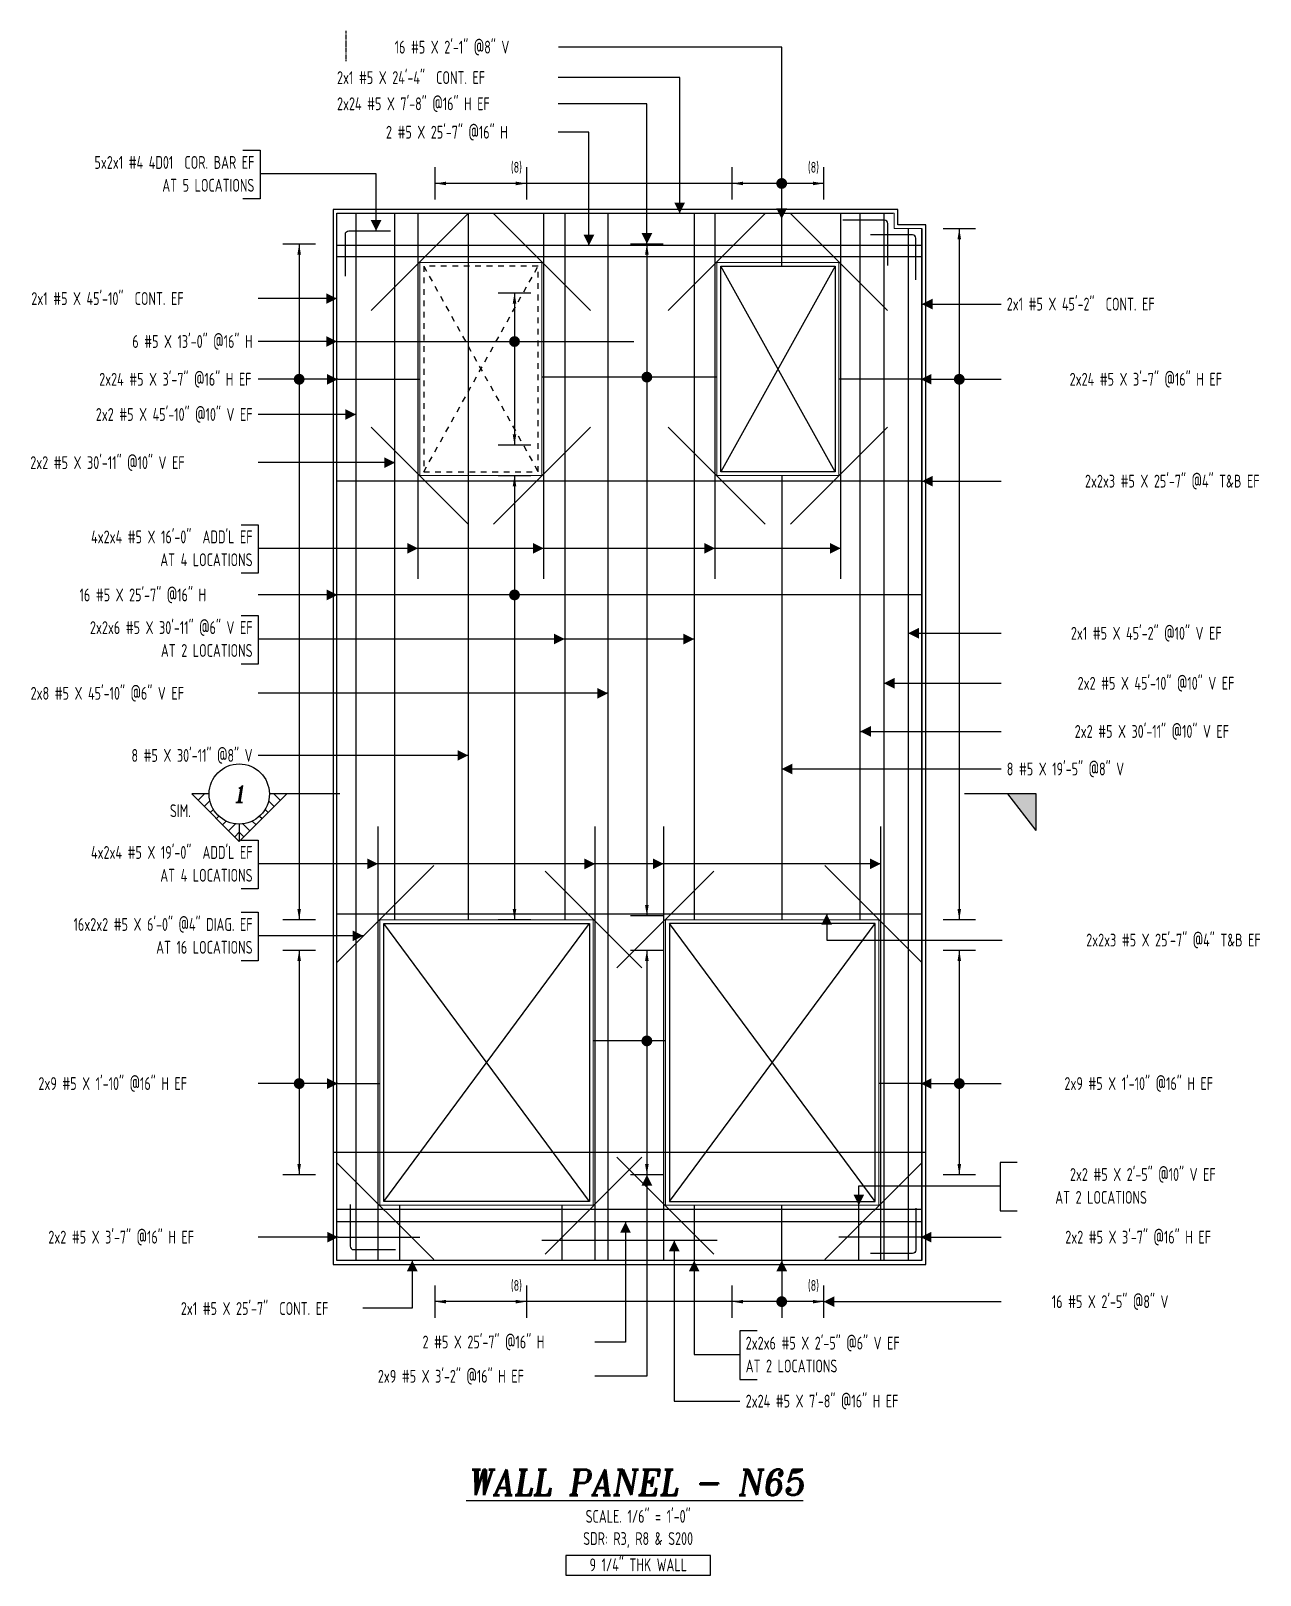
# Model space of a CAD drawing. Header units: inches. Extents: x -3675 to 33171, y -2273 to 1837.
# Drawn here: x 29388 to 30034, y -645 to 166 of the extents above; entities that cross this region are included whole.
import ezdxf
from ezdxf.enums import TextEntityAlignment as Align

# ---------------------------------------------------------------- set-up
doc = ezdxf.new("R2010")
doc.units = ezdxf.units.IN
doc.header["$MEASUREMENT"] = 0
doc.linetypes.add('HIDDEN', pattern=[6, 3, -3])
doc.linetypes.add('PHANTOM', pattern=[2.5, 1.25, -0.25, 0.25, -0.25, 0.25, -0.25])
doc.layers.get('0').update_dxf_attribs({"linetype": 'CONTINUOUS'})
for name, color, linetype in [('0-25', 7, 'CONTINUOUS'), ('0-25TEXT', 7, 'CONTINUOUS'), ('0-35', 3, 'CONTINUOUS'), ('0-35TEXT', 3, 'CONTINUOUS'), ('0-50', 10, 'CONTINUOUS'), ('3', 3, 'CONTINUOUS'), ('BAR-LBL', 2, 'CONTINUOUS'), ('GRID', 8, 'PHANTOM'), ('Hatch', 253, 'CONTINUOUS'), ('hidden', 7, 'HIDDEN'), ('INTERMEDIATERANGELAY', 7, 'CONTINUOUS'), ('RANGELAY', 7, 'CONTINUOUS'), ('REBARS', 4, 'CONTINUOUS')]:
    doc.layers.add(name, color=color, linetype=linetype)
doc.layers.add('COVER', color=6, linetype='CONTINUOUS', lineweight=0, plot=False)
doc.styles.add('AR', font='ARCHQUIK.shx', dxfattribs={"width": 0.8})
doc.styles.add('ROMANT', font='romant')

# ---------------------------------------------------------------- blocks, each defined once
blk = doc.blocks.new('leadrblk')
blk.add_lwpolyline([(0, 0, 0, 1, 0), (1, 0, 1, 1, 0)], format="xyseb")
blk = doc.blocks.new('SECTARO')
at = {"linetype": 'Continuous'}
blk.add_line((33.32, 16.99), (20.13, 0), dxfattribs=at)
for p, q in [((33.32, 16.99), (33.32, 0)), ((33.32, 0), (0, 0))]:
    blk.add_line(p, q)
for points in [[(33.32, 0), (33.32, 16.99), (33.32, 0), (20.13, 0)], [(33.32, 16.99), (20.13, 0), (33.32, 0), (33.32, 16.99)]]:
    blk.add_solid(points, dxfattribs=at)
blk = doc.blocks.new('*X3')
at = {"color": 0, "linetype": 'Continuous'}
for p, q in [((-1.108, 0.278), (-1.075, 0.312)), ((-1.081, 0.217), (-1.031, 0.267)), ((-1.013, 0.197), (-0.986, 0.223)), ((-0.96, 0.161), (-0.942, 0.179)), ((-0.92, 0.112), (-0.898, 0.135)), ((-0.895, 0.05), (-0.854, 0.091)), ((-0.856, 0), (-0.81, 0.046)), ((-0.768, 0), (-0.765, 0.002))]:
    blk.add_line(p, q, dxfattribs=at)
blk = doc.blocks.new('*X2')
at = {"color": 0, "linetype": 'Continuous'}
for p, q in [((-1.108, 0.278), (-1.075, 0.312)), ((-0.96, 0.161), (-0.942, 0.179)), ((-0.856, 0), (-0.81, 0.046))]:
    blk.add_line(p, q, dxfattribs=at)
blk = doc.blocks.new('SECTNU')
at = {"linetype": 'Continuous'}
blk.add_line((-24.74, 0), (-32.81, 0), dxfattribs=at)
blk.add_line((0, 0), (-24.74, 0))
at = {"layer": '3'}
for p, q in [((-68.89, 0), (-46.81, 22.07)), ((-60.81, 0), (-68.89, 0))]:
    blk.add_line(p, q, dxfattribs=at)
at = {"layer": '3', "linetype": 'Continuous'}
blk.add_line((-46.81, 14), (-46.81, 22.07), dxfattribs=at)
at = {"layer": '3'}
for points in [[(-46.81, 22.07), (-24.74, 0), (-32.81, 0, 1)], [(-32.81, 0, 0.414214), (-46.81, 14)]]:
    blk.add_lwpolyline(points, format="xyb", dxfattribs=at)
for start, end in [(90, 180), (180, 0)]:
    blk.add_arc((-46.81, 0), 14, start, end, dxfattribs=at)
at = {"linetype": 'Continuous', "xscale": -64, "yscale": 64, "zscale": 64, "rotation": 359.9999999999999}
blk.add_blockref('*X3', (-117.73, 0), dxfattribs=at)
at = {"linetype": 'Continuous', "xscale": 64, "yscale": 64, "zscale": 64}
for name in ['*X3', '*X2']:
    blk.add_blockref(name, (24.1, 0), dxfattribs=at)
at = {"linetype": 'Continuous', "style": 'ROMANT', "oblique": 9, "width": 0.9}
blk.add_attdef('NO', text='', height=8, dxfattribs=at).set_placement((-46.81, 0), align=Align.MIDDLE)
blk = doc.blocks.new('*U2087', base_point=(29548.96, 2.52))
at = {"layer": 'REBARS', "color": 0}
blk.add_lwpolyline([(29548.96, 2.83), (29704.96, 2.83)], dxfattribs=at)
blk = doc.blocks.new('rendmark')
at = {"color": 4}
blk.add_line((0, -3), (0, 3), dxfattribs=at)
blk = doc.blocks.new('rarrow')
at = {"color": 7}
blk.add_solid([(2, -0.33), (2, 0.33), (0, 0)], dxfattribs=at)
blk = doc.blocks.new('*U3242', base_point=(29642.24, 28.41))
at = {"layer": 'RANGELAY'}
blk.add_line((29642.24, 28.41), (29642.24, -51.55), dxfattribs=at)
at = {"layer": 'RANGELAY', "xscale": 2.834645669291339, "yscale": 2.834645669291339}
for name, p, rotation in [('rendmark', (29642.24, 28.41), 269.9999999999999), ('rarrow', (29642.24, 28.41), 269.9999999999999), ('rarrow', (29642.24, -51.55), 89.999996929531), ('rendmark', (29642.24, -51.55), 89.999996929531)]:
    blk.add_blockref(name, p, dxfattribs=dict(at, rotation=rotation))
blk = doc.blocks.new('VPM7D7120')
at = {"const_width": 1}
blk.add_lwpolyline([(-0.5, 0, 1), (0.5, 0, 1)], format="xyb", close=True, dxfattribs=at)
blk = doc.blocks.new('*U2108', base_point=(29618.25, 69.87))
at = {"layer": 'REBARS', "color": 0}
blk.add_lwpolyline([(29617.93, 69.87), (29617.93, -301.13)], dxfattribs=at)
blk = doc.blocks.new('*U2081', base_point=(29782.86, -67.84))
at = {"layer": 'REBARS', "color": 0}
blk.add_lwpolyline([(29782.55, -67.84), (29782.55, -300.84)], dxfattribs=at)
blk = doc.blocks.new('*U2143', base_point=(29591.89, -121.84))
at = {"layer": 'REBARS', "color": 0}
blk.add_lwpolyline([(29591.58, -121.84), (29591.58, 70.16)], dxfattribs=at)
blk = doc.blocks.new('*U2144', base_point=(29657.28, -121.84))
at = {"layer": 'REBARS', "color": 0}
blk.add_lwpolyline([(29657.59, -121.84), (29657.59, 70.16)], dxfattribs=at)
blk = doc.blocks.new('*U2145', base_point=(29747.89, -121.84))
at = {"layer": 'REBARS', "color": 0}
blk.add_lwpolyline([(29747.57, -121.84), (29747.57, 70.16)], dxfattribs=at)
blk = doc.blocks.new('*U2146', base_point=(29813.27, -121.84))
at = {"layer": 'REBARS', "color": 0}
blk.add_lwpolyline([(29813.58, -121.84), (29813.58, 70.16)], dxfattribs=at)
blk = doc.blocks.new('*U2225', base_point=(29709.38, -425.73))
at = {"layer": 'REBARS', "color": 0}
blk.add_lwpolyline([(29709.16, -425.51), (29658.25, -476.42)], dxfattribs=at)
blk = doc.blocks.new('*U2226', base_point=(29709.38, -325.95))
at = {"layer": 'REBARS', "color": 0}
blk.add_lwpolyline([(29709.16, -326.17), (29658.25, -275.26)], dxfattribs=at)
blk = doc.blocks.new('*U2227', base_point=(29856.43, -428.68))
at = {"layer": 'REBARS', "color": 0}
blk.add_lwpolyline([(29856.21, -428.46), (29805.29, -479.37)], dxfattribs=at)
blk = doc.blocks.new('*U2228', base_point=(29695.78, -425.73))
at = {"layer": 'REBARS', "color": 0}
blk.add_lwpolyline([(29696, -425.51), (29746.92, -476.42)], dxfattribs=at)
blk = doc.blocks.new('*U2229', base_point=(29856.43, -323))
at = {"layer": 'REBARS', "color": 0}
blk.add_lwpolyline([(29856.21, -323.22), (29805.29, -272.31)], dxfattribs=at)
blk = doc.blocks.new('*U2230', base_point=(29695.78, -325.95))
at = {"layer": 'REBARS', "color": 0}
blk.add_lwpolyline([(29696, -326.17), (29746.92, -275.26)], dxfattribs=at)
blk = doc.blocks.new('*U2231', base_point=(29682.39, -42.44))
at = {"layer": 'REBARS', "color": 0}
blk.add_lwpolyline([(29682.17, -42.22), (29631.25, -93.13)], dxfattribs=at)
blk = doc.blocks.new('*U2232', base_point=(29566.78, -42.44))
at = {"layer": 'REBARS', "color": 0}
blk.add_lwpolyline([(29567, -42.22), (29617.92, -93.13)], dxfattribs=at)
blk = doc.blocks.new('*U2233', base_point=(29682.39, 19.3))
at = {"layer": 'REBARS', "color": 0}
blk.add_lwpolyline([(29682.17, 19.08), (29631.25, 69.99)], dxfattribs=at)
blk = doc.blocks.new('*U2234', base_point=(29566.78, 19.3))
at = {"layer": 'REBARS', "color": 0}
blk.add_lwpolyline([(29567, 19.08), (29617.92, 69.99)], dxfattribs=at)
blk = doc.blocks.new('*U2235', base_point=(29838.38, -42.44))
at = {"layer": 'REBARS', "color": 0}
blk.add_lwpolyline([(29838.16, -42.22), (29787.25, -93.13)], dxfattribs=at)
blk = doc.blocks.new('*U2236', base_point=(29722.78, -42.44))
at = {"layer": 'REBARS', "color": 0}
blk.add_lwpolyline([(29723, -42.22), (29773.91, -93.13)], dxfattribs=at)
blk = doc.blocks.new('*U2237', base_point=(29838.38, 19.3))
at = {"layer": 'REBARS', "color": 0}
blk.add_lwpolyline([(29838.16, 19.08), (29787.25, 69.99)], dxfattribs=at)
blk = doc.blocks.new('*U2238', base_point=(29722.78, 19.3))
at = {"layer": 'REBARS', "color": 0}
blk.add_lwpolyline([(29723, 19.08), (29773.91, 69.99)], dxfattribs=at)
blk = doc.blocks.new('*U2403', base_point=(29853.21, -476.34))
at = {"layer": 'REBARS', "color": 0}
blk.add_lwpolyline([(29852.96, -452.34), (29852.96, -474.34, -0.414214), (29851.21, -476.09), (29829.21, -476.09)], format="xyb", dxfattribs=at)
blk = doc.blocks.new('*U2404', base_point=(29555.68, -474.34))
at = {"layer": 'REBARS', "color": 0}
blk.add_lwpolyline([(29555.93, -450.34), (29555.93, -472.34, 0.414214), (29557.68, -474.09), (29579.68, -474.09)], format="xyb", dxfattribs=at)
blk = doc.blocks.new('*U2471', base_point=(29548.64, -479.84))
at = {"layer": 'REBARS', "color": 0}
blk.add_lwpolyline([(29548.96, -479.84), (29548.96, 70.16)], dxfattribs=at)
blk = doc.blocks.new('*U2514', base_point=(29855.89, -479.84))
at = {"layer": 'REBARS', "color": 0}
blk.add_lwpolyline([(29856.21, -479.84), (29856.21, 62.16)], dxfattribs=at)
blk = doc.blocks.new('*U2073', base_point=(29782.24, 42.21))
at = {"layer": 'REBARS', "color": 0}
blk.add_lwpolyline([(29782.55, 42.21), (29782.55, 67.21)], dxfattribs=at)
blk = doc.blocks.new('*U2405', base_point=(29853.21, 59.16))
at = {"layer": 'REBARS', "color": 0}
blk.add_lwpolyline([(29852.96, 35.16), (29852.96, 57.16, 0.414214), (29851.21, 58.91), (29829.21, 58.91)], format="xyb", dxfattribs=at)
blk = doc.blocks.new('*U2578', base_point=(29856.21, -130.57))
at = {"layer": 'REBARS', "color": 0}
blk.add_lwpolyline([(29856.21, -130.26), (29549.21, -130.26)], dxfattribs=at)
blk = doc.blocks.new('*U3241', base_point=(29642.22, -67.55))
at = {"layer": 'RANGELAY'}
blk.add_line((29642.22, -67.55), (29642.22, -300.84), dxfattribs=at)
at = {"layer": 'RANGELAY', "xscale": 2.834645669291339, "yscale": 2.834645669291339}
for name, p, rotation in [('rendmark', (29642.22, -67.55), 269.9999999999999), ('rarrow', (29642.22, -67.55), 269.9999999999999), ('rarrow', (29642.22, -300.84), 89.999996929531), ('rendmark', (29642.22, -300.84), 89.999996929531)]:
    blk.add_blockref(name, p, dxfattribs=dict(at, rotation=rotation))
blk = doc.blocks.new('VPM7D7B00')
at = {"const_width": 1}
blk.add_lwpolyline([(-0.5, 0, 1), (0.5, 0, 1)], format="xyb", close=True, dxfattribs=at)
blk = doc.blocks.new('*U2659', base_point=(29840.96, 69.85))
at = {"layer": 'REBARS', "color": 0}
blk.add_lwpolyline([(29840.96, 70.16), (29548.96, 70.16)], dxfattribs=at)
blk = doc.blocks.new('*U2515', base_point=(29856.52, 62.16))
at = {"layer": 'REBARS', "color": 0}
blk.add_lwpolyline([(29856.21, 62.16), (29856.21, -479.84)], dxfattribs=at)
blk = doc.blocks.new('*U2406', base_point=(29838.58, 66.81))
at = {"layer": 'REBARS', "color": 0}
blk.add_lwpolyline([(29838.33, 42.81), (29838.33, 64.81, 0.414214), (29836.58, 66.56), (29814.58, 66.56)], format="xyb", dxfattribs=at)
blk = doc.blocks.new('*U2513', base_point=(29849.32, 62.16))
at = {"layer": 'REBARS', "color": 0}
blk.add_lwpolyline([(29849.01, 62.16), (29849.01, -479.84)], dxfattribs=at)
blk = doc.blocks.new('*U2407', base_point=(29553.16, 61.22))
at = {"layer": 'REBARS', "color": 0}
blk.add_lwpolyline([(29553.41, 37.22), (29553.41, 59.22, -0.414214), (29555.16, 60.97), (29577.16, 60.97)], format="xyb", dxfattribs=at)
blk = doc.blocks.new('*U2577', base_point=(29855.96, -479.53))
at = {"layer": 'REBARS', "color": 0}
blk.add_lwpolyline([(29855.96, -479.84), (29548.96, -479.84)], dxfattribs=at)
blk = doc.blocks.new('*U2470', base_point=(29691.59, 70.16))
at = {"layer": 'REBARS', "color": 0}
blk.add_lwpolyline([(29691.28, 70.16), (29691.28, -479.84)], dxfattribs=at)
blk = doc.blocks.new('*U2106', base_point=(29668.89, 70.16))
at = {"layer": 'REBARS', "color": 0}
blk.add_lwpolyline([(29668.58, 70.16), (29668.58, -300.84)], dxfattribs=at)
blk = doc.blocks.new('*U2107', base_point=(29736.89, 70.16))
at = {"layer": 'REBARS', "color": 0}
blk.add_lwpolyline([(29736.57, 70.16), (29736.57, -300.84)], dxfattribs=at)
blk = doc.blocks.new('*U2239', base_point=(29548.74, -428.68))
at = {"layer": 'REBARS', "color": 0}
blk.add_lwpolyline([(29548.96, -428.46), (29599.87, -479.37)], dxfattribs=at)
blk = doc.blocks.new('*U2240', base_point=(29548.74, -323))
at = {"layer": 'REBARS', "color": 0}
blk.add_lwpolyline([(29548.96, -323.22), (29599.87, -272.31)], dxfattribs=at)
blk = doc.blocks.new('*U2684', base_point=(29570.89, -479.84))
at = {"layer": 'REBARS', "color": 0}
blk.add_lwpolyline([(29570.58, -479.84), (29570.58, -251.84)], dxfattribs=at)
blk = doc.blocks.new('*U2685', base_point=(29684.27, -479.84))
at = {"layer": 'REBARS', "color": 0}
blk.add_lwpolyline([(29684.58, -479.84), (29684.58, -251.84)], dxfattribs=at)
blk = doc.blocks.new('*U2686', base_point=(29720.89, -479.84))
at = {"layer": 'REBARS', "color": 0}
blk.add_lwpolyline([(29720.58, -479.84), (29720.58, -251.84)], dxfattribs=at)
blk = doc.blocks.new('*U2687', base_point=(29834.27, -479.84))
at = {"layer": 'REBARS', "color": 0}
blk.add_lwpolyline([(29834.58, -479.84), (29834.58, -251.84)], dxfattribs=at)
blk = doc.blocks.new('*U2044', base_point=(29667.45, -450.84))
at = {"layer": 'REBARS', "color": 0}
blk.add_lwpolyline([(29667.14, -450.84), (29667.14, -479.84)], dxfattribs=at)
blk = doc.blocks.new('*U2045', base_point=(29736.89, -450.84))
at = {"layer": 'REBARS', "color": 0}
blk.add_lwpolyline([(29736.57, -450.84), (29736.57, -479.84)], dxfattribs=at)
blk = doc.blocks.new('*U2575', base_point=(29856.21, -452.66))
at = {"layer": 'REBARS', "color": 0}
blk.add_lwpolyline([(29856.21, -452.97), (29549.21, -452.97)], dxfattribs=at)
blk = doc.blocks.new('*U2576', base_point=(29856.21, -298.2))
at = {"layer": 'REBARS', "color": 0}
blk.add_lwpolyline([(29856.21, -297.89), (29549.21, -297.89)], dxfattribs=at)
blk = doc.blocks.new('*U3240', base_point=(29804.58, 85.86))
at = {"layer": 'INTERMEDIATERANGELAY'}
blk.add_line((29756.57, 85.86), (29648.59, 85.86), dxfattribs=at)
at = {"layer": 'RANGELAY'}
for p, q in [((29648.59, 85.86), (29600.58, 85.86)), ((29804.58, 85.86), (29756.57, 85.86))]:
    blk.add_line(p, q, dxfattribs=at)
at = {"layer": 'RANGELAY', "xscale": 2.834645669291339, "yscale": 2.834645669291339}
for name, p, rotation in [('rendmark', (29600.58, 85.86), 359.999996929531), ('rendmark', (29648.59, 85.86), 180), ('rendmark', (29756.57, 85.86), 359.999996929531), ('rendmark', (29804.58, 85.86), 180), ('rarrow', (29600.58, 85.86), 359.999996929531), ('rarrow', (29648.59, 85.86), 180), ('rarrow', (29756.57, 85.86), 359.999996929531), ('rarrow', (29804.58, 85.86), 180)]:
    blk.add_blockref(name, p, dxfattribs=dict(at, rotation=rotation))
blk = doc.blocks.new('VPM7D8450')
at = {"const_width": 1}
blk.add_lwpolyline([(-0.5, 0, 1), (0.5, 0, 1)], format="xyb", close=True, dxfattribs=at)
blk = doc.blocks.new('*U2105', base_point=(29579.73, -300.84))
at = {"layer": 'REBARS', "color": 0}
blk.add_lwpolyline([(29579.42, -300.84), (29579.42, 70.16)], dxfattribs=at)
blk = doc.blocks.new('*U2469', base_point=(29558.64, 70.16))
at = {"layer": 'REBARS', "color": 0}
blk.add_lwpolyline([(29558.96, 70.16), (29558.96, -479.84)], dxfattribs=at)
blk = doc.blocks.new('*U2736', base_point=(29549.58, -467.87))
at = {"layer": 'REBARS', "color": 0}
blk.add_lwpolyline([(29549.58, -467.56), (29592.58, -467.56)], dxfattribs=at)
blk = doc.blocks.new('*U2574', base_point=(29855.96, -459.9))
at = {"layer": 'REBARS', "color": 0}
blk.add_lwpolyline([(29855.96, -459.58), (29548.96, -459.58)], dxfattribs=at)
blk = doc.blocks.new('*U2735', base_point=(29855.58, -467.87))
at = {"layer": 'REBARS', "color": 0}
blk.add_lwpolyline([(29855.58, -467.56), (29812.58, -467.56)], dxfattribs=at)
blk = doc.blocks.new('*U2029', base_point=(29782.24, -479.84))
at = {"layer": 'REBARS', "color": 0}
blk.add_lwpolyline([(29782.55, -479.84), (29782.55, -450.84)], dxfattribs=at)
blk = doc.blocks.new('*U3156', base_point=(29804.58, -501.43))
at = {"layer": 'INTERMEDIATERANGELAY'}
blk.add_line((29756.57, -501.43), (29648.59, -501.43), dxfattribs=at)
at = {"layer": 'RANGELAY'}
for p, q in [((29648.59, -501.43), (29600.58, -501.43)), ((29804.58, -501.43), (29756.57, -501.43))]:
    blk.add_line(p, q, dxfattribs=at)
at = {"layer": 'RANGELAY', "xscale": 2.834645669291339, "yscale": 2.834645669291339}
for name, p, rotation in [('rendmark', (29600.58, -501.43), 359.999996929531), ('rendmark', (29648.59, -501.43), 180), ('rendmark', (29756.57, -501.43), 359.999996929531), ('rendmark', (29804.58, -501.43), 180), ('rarrow', (29600.58, -501.43), 359.999996929531), ('rarrow', (29648.59, -501.43), 180), ('rarrow', (29756.57, -501.43), 359.999996929531), ('rarrow', (29804.58, -501.43), 180)]:
    blk.add_blockref(name, p, dxfattribs=dict(at, rotation=rotation))
blk = doc.blocks.new('VPM7D88A0')
at = {"const_width": 1}
blk.add_lwpolyline([(-0.5, 0, 1), (0.5, 0, 1)], format="xyb", close=True, dxfattribs=at)
blk = doc.blocks.new('*U2573', base_point=(29855.96, 52.94))
at = {"layer": 'REBARS', "color": 0}
blk.add_lwpolyline([(29855.96, 53.25), (29548.96, 53.25)], dxfattribs=at)
blk = doc.blocks.new('*U3239', base_point=(29529.14, -316.84))
at = {"layer": 'RANGELAY'}
blk.add_line((29529.14, -316.84), (29529.14, -434.84), dxfattribs=at)
at = {"layer": 'RANGELAY', "xscale": 2.834645669291339, "yscale": 2.834645669291339}
for name, p, rotation in [('rendmark', (29529.14, -316.84), 269.9999999999999), ('rarrow', (29529.14, -316.84), 269.9999999999999), ('rarrow', (29529.14, -434.84), 89.999996929531), ('rendmark', (29529.14, -434.84), 89.999996929531)]:
    blk.add_blockref(name, p, dxfattribs=dict(at, rotation=rotation))
blk = doc.blocks.new('VPM7D8A10')
at = {"const_width": 1}
blk.add_lwpolyline([(-0.5, 0, 1), (0.5, 0, 1)], format="xyb", close=True, dxfattribs=at)
blk = doc.blocks.new('*U2778', base_point=(29549.38, -387.21))
at = {"layer": 'REBARS', "color": 0}
blk.add_lwpolyline([(29549.38, -386.89), (29571.38, -386.89)], dxfattribs=at)
blk = doc.blocks.new('*U3238', base_point=(29529.14, 54.16))
at = {"layer": 'RANGELAY'}
blk.add_line((29529.14, 54.16), (29529.14, -300.84), dxfattribs=at)
at = {"layer": 'RANGELAY', "xscale": 2.834645669291339, "yscale": 2.834645669291339}
for name, p, rotation in [('rendmark', (29529.14, 54.16), 269.9999999999999), ('rarrow', (29529.14, 54.16), 269.9999999999999), ('rarrow', (29529.14, -300.84), 89.999996929531), ('rendmark', (29529.14, -300.84), 89.999996929531)]:
    blk.add_blockref(name, p, dxfattribs=dict(at, rotation=rotation))
blk = doc.blocks.new('VPM7D8B10')
at = {"const_width": 1}
blk.add_lwpolyline([(-0.5, 0, 1), (0.5, 0, 1)], format="xyb", close=True, dxfattribs=at)
blk = doc.blocks.new('*U2734', base_point=(29549.38, -17.31))
at = {"layer": 'REBARS', "color": 0}
blk.add_lwpolyline([(29549.38, -17), (29592.38, -17)], dxfattribs=at)
blk = doc.blocks.new('*U3237', base_point=(29875.82, -316.84))
at = {"layer": 'RANGELAY'}
blk.add_line((29875.82, -316.84), (29875.82, -434.84), dxfattribs=at)
at = {"layer": 'RANGELAY', "xscale": 2.834645669291339, "yscale": 2.834645669291339}
for name, p, rotation in [('rendmark', (29875.82, -316.84), 269.9999999999999), ('rarrow', (29875.82, -316.84), 269.9999999999999), ('rarrow', (29875.82, -434.84), 89.999996929531), ('rendmark', (29875.82, -434.84), 89.999996929531)]:
    blk.add_blockref(name, p, dxfattribs=dict(at, rotation=rotation))
blk = doc.blocks.new('VPM7D8C10')
at = {"const_width": 1}
blk.add_lwpolyline([(-0.5, 0, 1), (0.5, 0, 1)], format="xyb", close=True, dxfattribs=at)
blk = doc.blocks.new('*U2777', base_point=(29855.58, -387.21))
at = {"layer": 'REBARS', "color": 0}
blk.add_lwpolyline([(29855.58, -386.89), (29833.58, -386.89)], dxfattribs=at)
blk = doc.blocks.new('*U3236', base_point=(29875.82, 62.16))
at = {"layer": 'RANGELAY'}
blk.add_line((29875.82, 62.16), (29875.82, -300.84), dxfattribs=at)
at = {"layer": 'RANGELAY', "xscale": 2.834645669291339, "yscale": 2.834645669291339}
for name, p, rotation in [('rendmark', (29875.82, 62.16), 269.9999999999999), ('rarrow', (29875.82, 62.16), 269.9999999999999), ('rarrow', (29875.82, -300.84), 89.999996929531), ('rendmark', (29875.82, -300.84), 89.999996929531)]:
    blk.add_blockref(name, p, dxfattribs=dict(at, rotation=rotation))
blk = doc.blocks.new('VPM7D8D10')
at = {"const_width": 1}
blk.add_lwpolyline([(-0.5, 0, 1), (0.5, 0, 1)], format="xyb", close=True, dxfattribs=at)
blk = doc.blocks.new('*U2733', base_point=(29855.58, -17.31))
at = {"layer": 'REBARS', "color": 0}
blk.add_lwpolyline([(29855.58, -17), (29812.58, -17)], dxfattribs=at)
blk = doc.blocks.new('*U2104', base_point=(29823.49, -300.84))
at = {"layer": 'REBARS', "color": 0}
blk.add_lwpolyline([(29823.8, -300.84), (29823.8, 70.16)], dxfattribs=at)
blk = doc.blocks.new('*U2468', base_point=(29836.52, 70.16))
at = {"layer": 'REBARS', "color": 0}
blk.add_lwpolyline([(29836.21, 70.16), (29836.21, -479.84)], dxfattribs=at)
blk = doc.blocks.new('*U3235', base_point=(29711.74, 54.16))
at = {"layer": 'RANGELAY'}
blk.add_line((29711.74, 54.16), (29711.74, -298.84), dxfattribs=at)
at = {"layer": 'RANGELAY', "xscale": 2.834645669291339, "yscale": 2.834645669291339}
for name, p, rotation in [('rendmark', (29711.74, 54.16), 269.9999999999999), ('rarrow', (29711.74, 54.16), 269.9999999999999), ('rendmark', (29711.74, -298.84), 89.999996929531), ('rarrow', (29711.74, -298.84), 89.999996929531)]:
    blk.add_blockref(name, p, dxfattribs=dict(at, rotation=rotation))
blk = doc.blocks.new('VPM7D8F60')
at = {"const_width": 1}
blk.add_lwpolyline([(-0.5, 0, 1), (0.5, 0, 1)], format="xyb", close=True, dxfattribs=at)
blk = doc.blocks.new('*U2797', base_point=(29748.59, -16.18))
at = {"layer": 'REBARS', "color": 0}
blk.add_lwpolyline([(29748.59, -15.87), (29656.59, -15.87)], dxfattribs=at)
blk = doc.blocks.new('*U3234', base_point=(29711.74, -316.84))
at = {"layer": 'RANGELAY'}
blk.add_line((29711.74, -316.84), (29711.74, -434.84), dxfattribs=at)
at = {"layer": 'RANGELAY', "xscale": 2.834645669291339, "yscale": 2.834645669291339}
for name, p, rotation in [('rendmark', (29711.74, -316.84), 269.9999999999999), ('rarrow', (29711.74, -316.84), 269.9999999999999), ('rarrow', (29711.74, -434.84), 89.999996929531), ('rendmark', (29711.74, -434.84), 89.999996929531)]:
    blk.add_blockref(name, p, dxfattribs=dict(at, rotation=rotation))
blk = doc.blocks.new('VPM7D9060')
at = {"const_width": 1}
blk.add_lwpolyline([(-0.5, 0, 1), (0.5, 0, 1)], format="xyb", close=True, dxfattribs=at)
blk = doc.blocks.new('*U2816', base_point=(29721.58, -364.8))
at = {"layer": 'REBARS', "color": 0}
blk.add_lwpolyline([(29721.58, -364.48), (29683.58, -364.48)], dxfattribs=at)
blk = doc.blocks.new('*U2042', base_point=(29582.4, -479.84))
at = {"layer": 'REBARS', "color": 0}
blk.add_lwpolyline([(29582.09, -479.84), (29582.09, -450.84)], dxfattribs=at)
blk = doc.blocks.new('*U2043', base_point=(29822.76, -479.84))
at = {"layer": 'REBARS', "color": 0}
blk.add_lwpolyline([(29823.07, -479.84), (29823.07, -450.84)], dxfattribs=at)
blk = doc.blocks.new('*U2571', base_point=(29856.21, -70.18))
at = {"layer": 'REBARS', "color": 0}
blk.add_lwpolyline([(29856.21, -70.5), (29549.21, -70.5)], dxfattribs=at)
blk = doc.blocks.new('*U2572', base_point=(29856.21, 47.05))
at = {"layer": 'REBARS', "color": 0}
blk.add_lwpolyline([(29856.21, 47.36), (29549.21, 47.36)], dxfattribs=at)
blk = doc.blocks.new('*U2796', base_point=(29748.59, -469.63))
at = {"layer": 'REBARS', "color": 0}
blk.add_lwpolyline([(29748.59, -469.32), (29656.59, -469.32)], dxfattribs=at)

msp = doc.modelspace()

# ---------------------------------------------------------------- linework, layer by layer
at = {"layer": '0-25'}
for p, q in [((29810.58147, 42.41023), (29750.5745, -65.5496)), ((29810.58147, -65.5496), (29750.5745, 42.41023)), ((29573.58147, -448.83977), (29681.58147, -302.83932)), ((29681.58147, -448.83977), (29573.58147, -302.83932)), ((29831.58147, -448.83977), (29723.58147, -302.83932)), ((29723.58147, -448.83977), (29831.58147, -302.83932))]:
    msp.add_line(p, q, dxfattribs=at)
at = {"layer": '0-25TEXT'}
for points in [[(29782.54938, 67.15981), (29782.54938, 157.43242), (29665.33675, 157.43242)], [(29728.99756, 70.16023), (29728.99756, 141.43992), (29665.24546, 141.43992)], [(29711.73827, 54.16023), (29711.73827, 127.68664), (29665.24546, 127.68664)], [(29681.32083, 53.24997), (29681.32083, 112.76193), (29665.24546, 112.76193)], [(29499.60983, 103.26746), (29508.60889, 103.26746), (29508.60889, 77.77013), (29499.60983, 77.77013)], [(29569.51943, 60.97381), (29569.51943, 90.89375), (29508.60889, 90.89375)], [(29548.95647, 25.39028), (29507.66397, 25.39028)], [(29856.2065, 22.48656), (29897.74537, 22.48656)], [(29548.95648, 2.8331), (29507.66397, 2.83311)], [(29549.38007, -17.00051), (29507.66531, -17.00051)], [(29855.58147, -17.00051), (29897.74537, -17.00051)], [(29558.95648, -35.4783), (29507.66397, -35.4783)], [(29579.41739, -60.78255), (29507.66397, -60.78255)], [(29856.2065, -70.49731), (29897.74537, -70.49731)], [(29498.66492, -93.41658), (29507.66397, -93.41658), (29507.66397, -118.91391), (29498.66492, -118.91391)], [(29813.58153, -105.79028), (29507.66397, -105.79028)], [(29549.23139, -130.25999), (29507.66397, -130.25999)], [(29498.66492, -141.05066), (29507.66397, -141.05066), (29507.66397, -166.54799), (29498.66492, -166.54799)], [(29736.5745, -153.42435), (29507.66397, -153.42436)], [(29849.00973, -150.39599), (29897.74537, -150.39599)], [(29836.20647, -176.65958), (29897.74537, -176.65958)], [(29691.27821, -181.92332), (29507.66397, -181.92332)], [(29823.79932, -201.96382), (29897.74537, -201.96382)], [(29617.93451, -214.55148), (29507.66397, -214.55148)], [(29782.5493, -221.6745), (29897.74537, -221.6745)], [(29498.66492, -259.12405), (29507.66397, -259.12405), (29507.66397, -284.62137), (29498.66492, -284.62137)], [(29834.58146, -271.49775), (29507.66397, -271.49775)], [(29498.66492, -296.95101), (29507.66397, -296.95101), (29507.66397, -322.44834), (29498.66492, -322.44834)], [(29806.16854, -297.89159), (29806.16854, -311.52762), (29898.375, -311.52762)], [(29562.85344, -309.32472), (29507.66397, -309.32472)], [(29549.38007, -386.89267), (29507.66531, -386.89267)], [(29855.58147, -386.89267), (29897.74537, -386.89267)], [(29906.24363, -428.28087), (29897.24457, -428.28087), (29897.24457, -453.7782), (29906.24363, -453.7782)], [(29711.73827, -434.83977), (29711.73827, -540.6248), (29684.44017, -540.6248)], [(29823.07384, -450.83973), (29823.07384, -440.65453), (29897.24457, -440.65457)], [(29700.51554, -459.58303), (29700.51554, -522.6239), (29684.44017, -522.6239)], [(29549.58147, -467.55726), (29507.66531, -467.55726)], [(29726.12569, -469.31749), (29726.12569, -553.66986), (29760.64578, -553.66986)], [(29855.58147, -467.55726), (29897.74537, -467.55726)], [(29588.53967, -479.83977), (29588.53967, -504.81833), (29562.53879, -504.81833)], [(29736.5745, -479.83985), (29736.5745, -529.21356), (29760.64578, -529.21356)], [(29782.5494, -479.83973), (29782.5494, -509.93171)], [(29804.58147, -501.42777), (29897.74537, -501.42777)], [(29769.64483, -516.83986), (29760.64578, -516.83986), (29760.64578, -542.33718), (29769.64483, -542.33718)]]:
    msp.add_lwpolyline(points, dxfattribs=at)
at = {"layer": '0-35'}
for points in [[(29843.58147, 72.16023), (29546.95647, 72.16023), (29546.95647, -481.83977), (29858.20647, -481.83977), (29858.20647, 64.16023), (29843.58147, 64.16023)], [(29810.58147, -65.5496), (29750.5745, -65.5496), (29750.5745, 42.41023), (29810.58147, 42.41023)], [(29573.58147, -302.83932), (29681.58147, -302.83932), (29681.58147, -448.83977), (29573.58147, -448.83977)], [(29831.58147, -302.83932), (29723.58147, -302.83932), (29723.58147, -448.83977), (29831.58147, -448.83977)]]:
    msp.add_lwpolyline(points, close=True, dxfattribs=at)
at = {"layer": '0-50'}
msp.add_lwpolyline([(29745.09454, -634.69859), (29669.2077, -634.69859), (29669.2077, -645.05495), (29745.09454, -645.05495)], close=True, dxfattribs=at)
at = {"layer": 'COVER'}
for points in [[(29841.58147, 70.16023), (29548.95647, 70.16023), (29548.95647, -479.83977), (29856.20647, -479.83977), (29856.20647, 62.16023), (29841.58147, 62.16023)], [(29592.58147, -67.5496), (29656.58844, -67.5496), (29656.58844, 44.41023), (29592.58147, 44.41023)], [(29812.58147, -67.5496), (29748.5745, -67.5496), (29748.5745, 44.41023), (29812.58147, 44.41023)], [(29571.58147, -300.83932), (29683.58147, -300.83932), (29683.58147, -450.83977), (29571.58147, -450.83977)], [(29833.58147, -300.83932), (29721.58147, -300.83932), (29721.58147, -450.83977), (29833.58147, -450.83977)]]:
    msp.add_lwpolyline(points, close=True, dxfattribs=at)
at = {"layer": 'GRID', "lineweight": -3}
msp.add_lwpolyline([(29553.58147, 165.98084), (29553.58147, 150.06958)], dxfattribs=at)
at = {"layer": 'Hatch'}
msp.add_line((29546.95647, -422.83977), (29858.20647, -422.83977), dxfattribs=at)
at = {"layer": 'hidden'}
for p, q in [((29594.58147, 42.41023), (29654.58844, -65.5496)), ((29594.58147, -65.5496), (29654.58844, 42.41023))]:
    msp.add_line(p, q, dxfattribs=at)
msp.add_lwpolyline([(29594.58147, -65.5496), (29654.58844, -65.5496), (29654.58844, 42.41023), (29594.58147, 42.41023)], close=True, dxfattribs=at)

# ---------------------------------------------------------------- block references
ref = msp.add_blockref('SECTNU', (29550.53173, -234.80421), dxfattribs=dict(xscale=-1.129181470141702, yscale=1.129181470141702, zscale=1.129181470141702, rotation=180))
ref.add_attrib('NO', '1', dxfattribs={"linetype": 'Continuous', "height": 9.03345, "style": 'ROMANT', "oblique": 9, "width": 0.9}).set_placement((29497.67171, -234.80422), align=Align.MIDDLE)
at = {"xscale": -1.129181470141702, "yscale": 1.129181470141702, "zscale": 1.129181470141702, "rotation": 180}
msp.add_blockref('SECTARO', (29878.60495, -234.8042), dxfattribs=at)
at = {"layer": '0-25TEXT'}
for name, p, xscale, yscale in [('VPM7D8450', (29782.54938, 85.85638), 2.834645669291338, 2.834645669291338), ('leadrblk', (29548.95647, 25.39028), -5.623937007874017, 2.250708661417324), ('leadrblk', (29856.2065, 22.48656), 5.623937007874017, 2.250708661417324), ('leadrblk', (29548.95647, 2.8331), -5.623937007874017, 2.250708661417324), ('leadrblk', (29549.38007, -17.00051), -5.623937007874017, 2.250708661417324), ('leadrblk', (29855.58147, -17.00051), 5.623937007874017, 2.250708661417324), ('leadrblk', (29558.95648, -35.4783), -5.623937007874017, 2.250708661417324), ('leadrblk', (29579.41739, -60.78255), -5.623937007874017, 2.250708661417324), ('leadrblk', (29856.2065, -70.49731), 5.623937007874017, 2.250708661417324), ('leadrblk', (29591.58141, -105.7902), -5.623937007874017, 2.250708661417324), ('leadrblk', (29657.5885, -105.79034), -5.623937007874017, 2.250708661417324), ('leadrblk', (29747.57444, -105.79026), -5.623937007874017, 2.250708661417324), ('leadrblk', (29813.58153, -105.79028), -5.623937007874017, 2.250708661417324), ('leadrblk', (29549.23139, -130.25999), -5.623937007874017, 2.250708661417324), ('leadrblk', (29668.58222, -153.42435), -5.623937007874017, 2.250708661417324), ('leadrblk', (29736.5745, -153.42435), -5.623937007874017, 2.250708661417324), ('leadrblk', (29849.00973, -150.39599), 5.623937007874017, 2.250708661417324), ('leadrblk', (29836.20647, -176.65958), 5.623937007874017, 2.250708661417324), ('leadrblk', (29691.27821, -181.92332), -5.623937007874017, 2.250708661417324), ('leadrblk', (29823.79932, -201.96383), 5.623937007874017, 2.250708661417324), ('leadrblk', (29617.93451, -214.55148), -5.623937007874017, 2.250708661417324), ('leadrblk', (29782.5493, -221.6745), 5.623937007874017, 2.250708661417324), ('leadrblk', (29570.58148, -271.49766), -5.623937007874017, 2.250708661417324), ('leadrblk', (29684.58146, -271.4978), -5.623937007874017, 2.250708661417324), ('leadrblk', (29720.58148, -271.49771), -5.623937007874017, 2.250708661417324), ('leadrblk', (29834.58146, -271.49775), -5.623937007874017, 2.250708661417324), ('leadrblk', (29562.85344, -309.32472), -5.623937007874017, 2.250708661417324), ('leadrblk', (29549.38007, -386.89267), -5.623937007874017, 2.250708661417324), ('leadrblk', (29855.58147, -386.89267), 5.623937007874017, 2.250708661417324), ('leadrblk', (29549.58147, -467.55726), -5.623937007874017, 2.250708661417324), ('leadrblk', (29855.58147, -467.55726), 5.623937007874017, 2.250708661417324), ('VPM7D88A0', (29782.54938, -501.42777), 2.834645669291338, 2.834645669291338)]:
    msp.add_blockref(name, p, dxfattribs=dict(at, xscale=xscale, yscale=yscale))
for name, p, xscale, yscale, rotation in [('leadrblk', (29728.99756, 70.16023), -5.623937007874017, 2.250708661417324, 269.9999984647655), ('leadrblk', (29782.54938, 67.15981), -5.623937007874017, 2.250708661417324, 269.9999984647655), ('leadrblk', (29569.51943, 60.97381), -5.623937007874017, 2.250708661417324, 269.9999984647655), ('leadrblk', (29681.32083, 53.24997), -5.623937007874017, 2.250708661417324, 269.9999984647655), ('leadrblk', (29711.73827, 54.16023), -5.623937007874017, 2.250708661417324, 269.9999984647655), ('VPM7D7120', (29642.2386, 2.83311), 2.834645669291338, 2.834645669291338, 90.00000000000007), ('VPM7D8B10', (29529.14423, -17.00051), 2.834645669291338, 2.834645669291338, 269.9999999999999), ('VPM7D8F60', (29711.73827, -15.86965), 2.834645669291338, 2.834645669291338, 90.00000000000007), ('VPM7D8D10', (29875.81731, -17.00051), 2.834645669291338, 2.834645669291338, 90.00000000000007), ('VPM7D7B00', (29642.22455, -130.25998), 2.834645669291338, 2.834645669291338, 90.00000000000007), ('leadrblk', (29806.16854, -297.89159), -5.623937007874017, 2.250708661417324, 89.9999953942965), ('VPM7D9060', (29711.73827, -364.48251), 2.834645669291338, 2.834645669291338, 90.00000000000007), ('VPM7D8A10', (29529.14423, -386.89267), 2.834645669291338, 2.834645669291338, 269.9999999999999), ('VPM7D8C10', (29875.81731, -386.89267), 2.834645669291338, 2.834645669291338, 90.00000000000007), ('leadrblk', (29711.73827, -434.83977), 5.623937007874017, 2.250708661417324, 270.0000015352345), ('leadrblk', (29823.07384, -450.83973), -5.623937007874017, 2.250708661417324, 269.9999984647655), ('leadrblk', (29700.51554, -459.58303), -5.623937007874017, 2.250708661417324, 89.9999953942965), ('leadrblk', (29726.12569, -469.31749), 5.623937007874017, 2.250708661417324, 270.0000046057035), ('leadrblk', (29588.53967, -479.83977), 5.623937007874017, 2.250708661417324, 270.0000015352345), ('leadrblk', (29736.5745, -479.83985), 5.623937007874017, 2.250708661417324, 270.0000015352345), ('leadrblk', (29782.5494, -479.83973), 5.623937007874017, 2.250708661417324, 270.0000015352345), ('leadrblk', (29804.58147, -501.42777), -5.623937007874017, 2.250708661417324, 179.999996929531)]:
    msp.add_blockref(name, p, dxfattribs=dict(at, xscale=xscale, yscale=yscale, rotation=rotation))
at = {"layer": 'RANGELAY'}
for name, p in [('*U3240', (29804.58147, 85.85638)), ('*U3236', (29875.81731, 62.16023)), ('*U3238', (29529.14423, 54.16023)), ('*U3235', (29711.73827, 54.16023)), ('*U3242', (29642.2386, 28.41023)), ('*U3241', (29642.22455, -67.5496)), ('*U3239', (29529.14423, -316.83932)), ('*U3234', (29711.73827, -316.83932)), ('*U3237', (29875.81731, -316.83932)), ('*U3156', (29804.58147, -501.42777))]:
    msp.add_blockref(name, p, dxfattribs=at)
at = {"layer": 'REBARS', "color": 4}
for name, p in [('*U2471', (29548.64415, -479.83977)), ('*U2659', (29840.95647, 69.84773)), ('*U2469', (29558.64398, 70.16023)), ('*U2234', (29566.78335, 19.29666)), ('*U2105', (29579.7298, -300.83932)), ('*U2143', (29591.89391, -121.83977)), ('*U2108', (29618.24696, 69.87044)), ('*U2233', (29682.38656, 19.29666)), ('*U2144', (29657.276, -121.83977)), ('*U2106', (29668.89473, 70.16023)), ('*U2470', (29691.59072, 70.16023)), ('*U2238', (29722.77638, 19.29666)), ('*U2107', (29736.887, 70.16023)), ('*U2145', (29747.88694, -121.83977)), ('*U2073', (29782.23689, 42.20639)), ('*U2237', (29838.37959, 19.29666)), ('*U2146', (29813.26903, -121.83977)), ('*U2406', (29838.58147, 66.81093)), ('*U2104', (29823.4869, -300.83932)), ('*U2468', (29836.51897, 70.16023)), ('*U2407', (29553.16492, 61.2238)), ('*U2405', (29853.20647, 59.16023)), ('*U2513', (29849.32221, 62.16023)), ('*U2514', (29855.89415, -479.83977)), ('*U2515', (29856.51897, 62.16023)), ('*U2573', (29855.95647, 52.93745)), ('*U2572', (29856.20648, 47.04545)), ('*U2087', (29548.95647, 2.52061)), ('*U2797', (29748.58844, -16.18215)), ('*U2734', (29549.38007, -17.31301)), ('*U2733', (29855.58147, -17.31301)), ('*U2232', (29566.78335, -42.43603)), ('*U2231', (29682.38656, -42.43603)), ('*U2236', (29722.77638, -42.43603)), ('*U2235', (29838.37959, -42.43603)), ('*U2571', (29856.20648, -70.18481)), ('*U2081', (29782.8618, -67.83932)), ('*U2578', (29856.20647, -130.57249)), ('*U2684', (29570.89391, -479.83977)), ('*U2685', (29684.26903, -479.83977)), ('*U2686', (29720.89391, -479.83977)), ('*U2687', (29834.26903, -479.83977)), ('*U2240', (29548.7355, -323.00073)), ('*U2226', (29709.37959, -325.95288)), ('*U2230', (29695.78335, -325.95288)), ('*U2229', (29856.42757, -323.00085)), ('*U2576', (29856.20647, -298.20409)), ('*U2816', (29721.58147, -364.79501)), ('*U2778', (29549.38007, -387.20517)), ('*U2777', (29855.58147, -387.20517)), ('*U2239', (29548.7355, -428.67836)), ('*U2225', (29709.37959, -425.72621)), ('*U2228', (29695.78335, -425.72621)), ('*U2227', (29856.4276, -428.6782)), ('*U2575', (29856.20647, -452.65868)), ('*U2404', (29555.68477, -474.34335)), ('*U2042', (29582.40159, -479.83977)), ('*U2044', (29667.44913, -450.83977)), ('*U2045', (29736.887, -450.83977)), ('*U2029', (29782.23689, -479.83977)), ('*U2043', (29822.76135, -479.83977)), ('*U2403', (29853.20647, -476.34335)), ('*U2574', (29855.95647, -459.89553)), ('*U2736', (29549.58147, -467.86976)), ('*U2796', (29748.58844, -469.62998)), ('*U2735', (29855.58147, -467.86976)), ('*U2577', (29855.95647, -479.52727))]:
    msp.add_blockref(name, p, dxfattribs=at)

# ---------------------------------------------------------------- texts
at = {"color": 7, "linetype": 'Continuous', "style": 'ROMANT', "oblique": 9, "width": 0.95}
msp.add_text('%%UWALL PANEL - N65', height=13.5, dxfattribs=at).set_placement((29705.77924, -603.12668), align=Align.CENTER)
at = {"layer": '0-25TEXT', "style": 'AR', "width": 0.8}
for p in [(29648.58844, 91.52567), (29804.58147, 91.52567), (29648.58844, -495.75848), (29804.58147, -495.75848)]:
    msp.add_text(' (8) ', height=5.669291, rotation=359.99999693, dxfattribs=at).set_placement(p, align=Align.RIGHT)
at = {"layer": '0-35TEXT', "style": 'AR', "width": 0.8}
for s, p in [('AT 5 LOCATIONS', (29505.6092, 81.51974)), ('AT 4 LOCATIONS', (29504.66429, -115.1643)), ('AT 2 LOCATIONS', (29504.66429, -162.79838)), ('AT 4 LOCATIONS', (29504.66429, -280.87176)), ('AT 16 LOCATIONS', (29504.66429, -318.69873)), ('AT 2 LOCATIONS', (29974.35275, -450.02859))]:
    msp.add_text(s, height=6.7498312, dxfattribs=at).set_placement(p, align=Align.RIGHT)
for s, height, p in [('SIM.', 6.749831, (29461.26477, -246.9785)), ('AT 2 LOCATIONS', 6.7498312, (29763.64546, -538.58758))]:
    msp.add_text(s, height=height, dxfattribs=at).set_placement(p)
for s, p in [('SCALE. 1/6" = 1\'-0"', (29707.15112, -617.57357)), ('SDR: R3, R8 & S200', (29707.15112, -629.24177)), ('9 1/4" THK WALL', (29707.22804, -643.02979))]:
    msp.add_text(s, height=6.7498312, dxfattribs=at).set_placement(p, align=Align.CENTER)
at = {"layer": 'BAR-LBL', "style": 'AR', "width": 0.8}
for s, p in [('16 #5 X 2\'-1" @8" V', (29579.29751, 154.05778)), ('2x1 #5 X 24\'-4"  CONT. EF', (29549.04387, 138.06527)), ('2x24 #5 X 7\'-8" @16" H EF', (29549.04387, 124.31199)), ('2 #5 X 25\'-7" @16" H', (29574.73772, 109.38728)), ('2x1 #5 X 45\'-10"  CONT. EF', (29388.48338, 22.01563)), ('2x1 #5 X 45\'-2"  CONT. EF', (29900.74506, 19.11192)), ('2x2 #5 X 30\'-11" @10" V EF', (29387.92482, -64.15719)), ('16 #5 X 25\'-7" @16" H', (29413.80486, -133.63464)), ('2x8 #5 X 45\'-10" @6" V EF', (29388.11101, -185.29797)), ('8 #5 X 19\'-5" @8" V', (29900.74505, -225.04915)), ('2x9 #5 X 1\'-10" @16" H EF', (29392.20847, -390.26731)), ('2x2 #5 X 3\'-7" @16" H EF', (29397.42171, -470.9319)), ('2x1 #5 X 25\'-7"  CONT. EF', (29467.01442, -508.42571)), ('2 #5 X 25\'-7" @16" H', (29593.93243, -525.99854)), ('2x2x6 #5 X 2\'-5" @6" V EF', (29763.64546, -526.58884)), ('2x9 #5 X 3\'-2" @16" H EF', (29570.47282, -543.99945)), ('2x24 #5 X 7\'-8" @16" H EF', (29763.64546, -557.04451))]:
    msp.add_text(s, height=6.7492913, dxfattribs=at).set_placement(p)
for s, p in [('5x2x1 #4 4D01  COR. BAR EF', (29505.6092, 93.51848)), ('6 #5 X 13\'-0" @16" H', (29504.66429, -0.54154)), ('2x24 #5 X 3\'-7" @16" H EF', (29504.10706, -20.37516)), ('2x24 #5 X 3\'-7" @16" H EF', (30013.76078, -20.37516)), ('2x2 #5 X 45\'-10" @10" V EF', (29504.66429, -38.85295)), ('2x2x3 #5 X 25\'-7" @4" T&B EF', (30033.49663, -73.87196)), ('4x2x4 #5 X 16\'-0"  ADD\'L EF', (29504.66429, -103.16556)), ('2x2x6 #5 X 30\'-11" @6" V EF', (29504.66429, -150.79964)), ('2x1 #5 X 45\'-2" @10" V EF', (30013.57459, -153.77064)), ('2x2 #5 X 45\'-10" @10" V EF', (30020.27733, -180.03422)), ('2x2 #5 X 30\'-11" @10" V EF', (30017.48452, -205.33847)), ('8 #5 X 30\'-11" @8" V', (29504.66429, -217.92613)), ('4x2x4 #5 X 19\'-0"  ADD\'L EF', (29504.66429, -268.87302)), ('16x2x2 #5 X 6\'-0" @4" DIAG. EF', (29504.66429, -306.69999)), ('2x2x3 #5 X 25\'-7" @4" T&B EF', (30034.12626, -314.90227)), ('2x9 #5 X 1\'-10" @16" H EF', (30009.10609, -390.26731)), ('2x2 #5 X 2\'-5" @10" V EF', (30010.46717, -438.02985)), ('2x2 #5 X 3\'-7" @16" H EF', (30007.98896, -470.9319)), ('16 #5 X 2\'-5" @8" V', (29985.64648, -504.80241))]:
    msp.add_text(s, height=6.7492913, dxfattribs=at).set_placement(p, align=Align.RIGHT)

doc.saveas('drawing.dxf')
